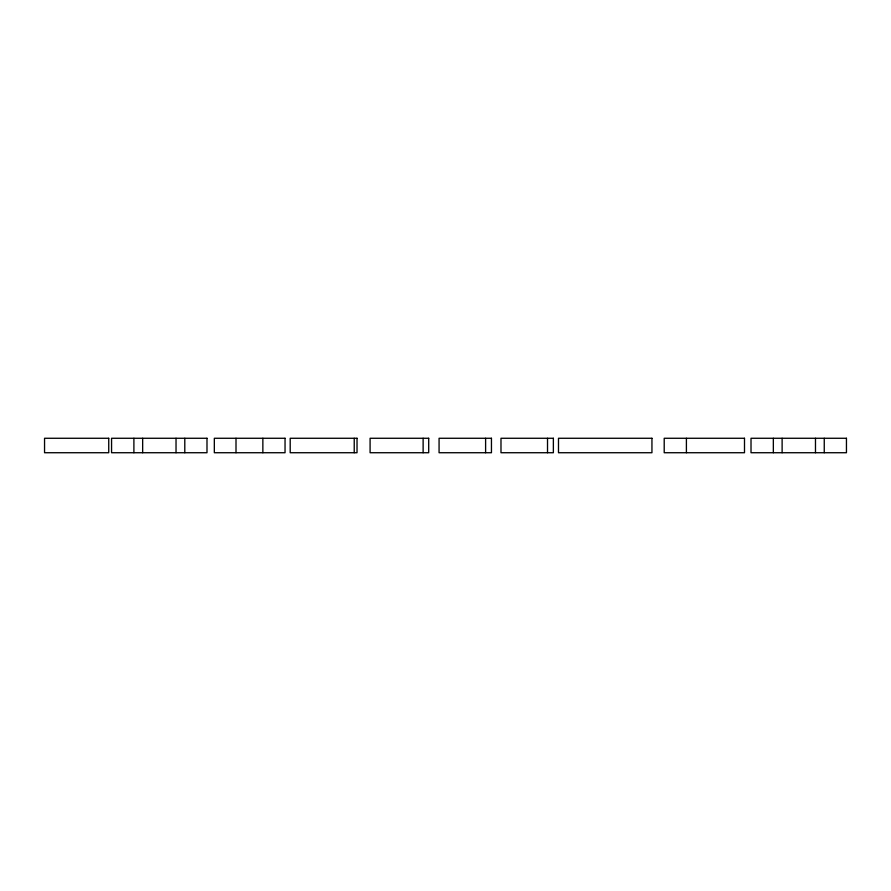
<?xml version="1.0" encoding="UTF-8"?>
<svg xmlns="http://www.w3.org/2000/svg" width="891" height="891" viewBox="0 0 891 891"><rect width="100%" height="100%" fill="white"/><g stroke="black" fill="none" stroke-linecap="round" stroke-linejoin="round"><path stroke-width="1.34" d="M824.253 438.272L824.253 452.728M815.477 438.272L815.477 452.728M782.12 438.272L782.12 452.728M773.343 438.272L773.343 452.728M686.404 438.272L686.404 452.728M547.519 438.272L547.519 452.728M485.606 438.272L485.606 452.728M423.125 438.272L423.125 452.728M354.228 438.272L354.228 452.728M262.856 438.272L262.856 452.728M236.004 438.272L236.004 452.728M184.793 438.272L184.793 452.728M176.028 438.272L176.028 452.728M142.66 438.272L142.66 452.728M133.895 438.272L133.895 452.728M108.735 438.272L44.55 438.272L44.55 452.728L108.735 452.728L108.735 438.272M206.99 438.272L111.564 438.272L111.564 452.728L206.99 452.728L206.99 438.272M285.042 438.272L214.33 438.272L214.33 452.728L285.042 452.728L285.042 438.272M357.024 438.272L290.199 438.272L290.199 452.728L357.024 452.728L357.024 438.272M428.705 438.272L370.088 438.272L370.088 452.728L428.705 452.728L428.705 438.272M491.453 438.272L439.074 438.272L439.074 452.728L491.453 452.728L491.453 438.272M553.367 438.272L500.987 438.272L500.987 452.728L553.367 452.728L553.367 438.272M651.945 438.272L558.49 438.272L558.49 452.728L651.945 452.728L651.945 438.272M744.497 438.272L664.207 438.272L664.207 452.728L744.497 452.728L744.497 438.272M846.45 438.272L751.013 438.272L751.013 452.728L846.45 452.728L846.45 438.272"/></g></svg>
